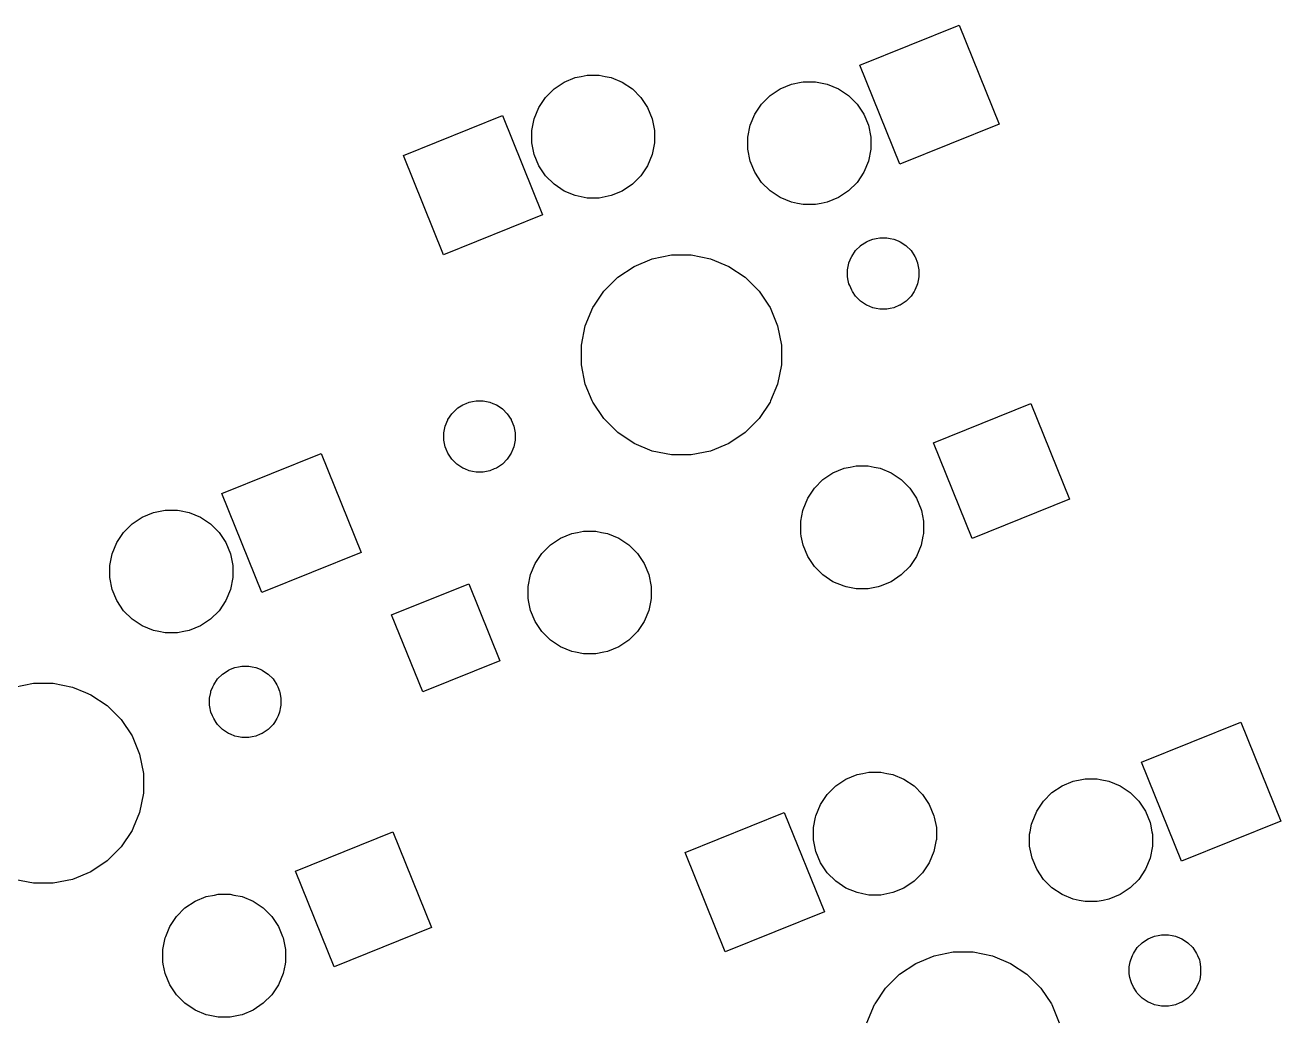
# Model space of a CAD drawing. Extents: x 0.1 to 11.1, y -13.3 to 4.6.
# Drawn here: x 9.248 to 10.497, y -8.604 to -7.614 of the extents above; entities that cross this region are included whole.
import ezdxf

# ---------------------------------------------------------------- set-up
doc = ezdxf.new("R2010")
doc.units = 0
doc.header["$MEASUREMENT"] = 0
doc.layers.add('BLACK', color=7, linetype='CONTINUOUS')

msp = doc.modelspace()

# ---------------------------------------------------------------- linework, layer by layer
at = {"layer": 'BLACK', "linetype": 'CONTINUOUS'}
for p, q in [((10.0787, -7.65378), (10.1773, -7.61393)), ((10.1773, -7.61393), (10.2172, -7.71256)), ((10.1185, -7.75241), (10.0787, -7.65378)), ((9.78448, -7.67079), (9.79559, -7.66619)), ((9.79559, -7.66619), (9.80149, -7.66502)), ((9.80149, -7.66502), (9.80739, -7.66384)), ((9.80739, -7.66384), (9.81942, -7.66384)), ((9.81942, -7.66384), (9.82531, -7.66502)), ((9.82531, -7.66502), (9.83121, -7.66619)), ((9.83121, -7.66619), (9.84233, -7.67079)), ((9.76597, -7.68598), (9.77448, -7.67748)), ((9.77448, -7.67748), (9.78448, -7.67079)), ((9.84233, -7.67079), (9.85233, -7.67748)), ((9.85233, -7.67748), (9.86083, -7.68598)), ((9.98944, -7.68404), (9.99944, -7.67736)), ((9.99944, -7.67736), (10.0106, -7.67276)), ((10.0106, -7.67276), (10.0204, -7.67079)), ((10.0204, -7.67079), (10.0224, -7.67041)), ((10.0224, -7.67041), (10.0344, -7.67041)), ((10.0344, -7.67041), (10.0363, -7.67079)), ((10.0363, -7.67079), (10.0462, -7.67276)), ((10.0462, -7.67276), (10.0573, -7.67736)), ((10.0573, -7.67736), (10.0673, -7.68404)), ((9.75929, -7.69598), (9.76597, -7.68598)), ((9.86083, -7.68598), (9.86752, -7.69598)), ((9.97425, -7.70255), (9.98093, -7.69255)), ((9.98093, -7.69255), (9.98944, -7.68404)), ((10.0673, -7.68404), (10.0758, -7.69255)), ((10.0758, -7.69255), (10.0825, -7.70255)), ((9.62461, -7.74382), (9.72324, -7.70397)), ((9.72324, -7.70397), (9.76309, -7.8026)), ((9.75469, -7.7071), (9.75929, -7.69598)), ((9.86752, -7.69598), (9.87212, -7.7071)), ((9.96965, -7.71366), (9.97425, -7.70255)), ((10.0825, -7.70255), (10.0871, -7.71366)), ((9.75234, -7.71889), (9.75469, -7.7071)), ((9.75234, -7.73092), (9.75234, -7.71889)), ((9.87212, -7.7071), (9.87446, -7.71889)), ((9.87446, -7.71889), (9.87446, -7.73092)), ((9.9673, -7.72546), (9.96965, -7.71366)), ((10.0871, -7.71366), (10.0894, -7.72546)), ((10.2172, -7.71256), (10.1185, -7.75241)), ((9.75469, -7.74272), (9.75234, -7.73092)), ((9.87446, -7.73092), (9.87212, -7.74272)), ((9.9673, -7.73749), (9.9673, -7.72546)), ((10.0894, -7.72546), (10.0894, -7.73749)), ((9.66446, -7.84245), (9.62461, -7.74382)), ((9.75929, -7.75383), (9.75469, -7.74272)), ((9.87212, -7.74272), (9.86752, -7.75383)), ((9.96965, -7.74928), (9.9673, -7.73749)), ((10.0894, -7.73749), (10.0871, -7.74928)), ((9.76597, -7.76383), (9.75929, -7.75383)), ((9.86752, -7.75383), (9.86083, -7.76383)), ((9.97425, -7.7604), (9.96965, -7.74928)), ((10.0871, -7.74928), (10.0825, -7.7604)), ((9.77448, -7.77234), (9.76597, -7.76383)), ((9.86083, -7.76383), (9.85233, -7.77234)), ((9.98093, -7.7704), (9.97425, -7.7604)), ((10.0825, -7.7604), (10.0758, -7.7704)), ((9.78448, -7.77902), (9.77448, -7.77234)), ((9.79559, -7.78362), (9.78448, -7.77902)), ((9.84233, -7.77902), (9.83121, -7.78362)), ((9.85233, -7.77234), (9.84233, -7.77902)), ((9.98944, -7.7789), (9.98093, -7.7704)), ((9.99944, -7.78559), (9.98944, -7.7789)), ((10.0673, -7.7789), (10.0573, -7.78559)), ((10.0758, -7.7704), (10.0673, -7.7789)), ((9.80149, -7.7848), (9.79559, -7.78362)), ((9.80739, -7.78597), (9.80149, -7.7848)), ((9.81942, -7.78597), (9.80739, -7.78597)), ((9.82531, -7.7848), (9.81942, -7.78597)), ((9.83121, -7.78362), (9.82531, -7.7848)), ((10.0106, -7.79019), (9.99944, -7.78559)), ((10.0165, -7.79136), (10.0106, -7.79019)), ((10.0224, -7.79254), (10.0165, -7.79136)), ((10.0344, -7.79254), (10.0224, -7.79254)), ((10.0403, -7.79136), (10.0344, -7.79254)), ((10.0462, -7.79019), (10.0403, -7.79136)), ((10.0573, -7.78559), (10.0462, -7.79019)), ((9.76309, -7.8026), (9.66446, -7.84245)), ((10.0793, -7.83338), (10.0851, -7.82952)), ((10.0851, -7.82952), (10.0873, -7.82863)), ((10.0873, -7.82863), (10.0916, -7.82684)), ((10.0916, -7.82684), (10.095, -7.82616)), ((10.095, -7.82616), (10.0984, -7.82548)), ((10.0984, -7.82548), (10.1054, -7.82548)), ((10.1054, -7.82548), (10.1088, -7.82616)), ((10.1088, -7.82616), (10.1123, -7.82684)), ((10.1123, -7.82684), (10.1166, -7.82863)), ((10.1166, -7.82863), (10.1187, -7.82952)), ((10.1187, -7.82952), (10.1245, -7.83338)), ((9.87215, -7.84648), (9.89136, -7.84265)), ((9.89136, -7.84265), (9.91095, -7.84265)), ((9.91095, -7.84265), (9.93016, -7.84648)), ((10.0705, -7.84417), (10.0743, -7.83835)), ((10.0743, -7.83835), (10.0793, -7.83341)), ((10.0743, -7.83835), (10.0743, -7.83835)), ((10.0793, -7.83341), (10.0793, -7.83338)), ((10.1245, -7.83338), (10.1246, -7.83341)), ((10.1246, -7.83341), (10.1295, -7.83835)), ((10.1295, -7.83835), (10.1295, -7.83835)), ((10.1295, -7.83835), (10.1334, -7.84417)), ((9.83776, -7.86486), (9.85405, -7.85397)), ((9.85405, -7.85397), (9.87215, -7.84648)), ((9.85405, -7.85397), (9.85405, -7.85397)), ((9.93016, -7.84648), (9.94826, -7.85397)), ((9.94826, -7.85397), (9.94826, -7.85397)), ((9.94826, -7.85397), (9.96455, -7.86486)), ((10.0664, -7.85749), (10.0677, -7.85087)), ((10.0677, -7.85087), (10.0678, -7.85063)), ((10.0678, -7.85063), (10.0704, -7.84441)), ((10.0704, -7.84441), (10.0705, -7.84417)), ((10.1334, -7.84417), (10.1335, -7.84441)), ((10.1335, -7.84441), (10.1361, -7.85063)), ((10.1361, -7.85063), (10.1361, -7.85087)), ((10.1361, -7.85087), (10.1374, -7.85749)), ((9.82391, -7.87871), (9.83776, -7.86486)), ((9.96455, -7.86486), (9.9784, -7.87871)), ((10.0664, -7.86448), (10.0664, -7.85749)), ((10.0671, -7.86791), (10.0664, -7.86448)), ((10.0678, -7.87134), (10.0671, -7.86791)), ((10.1367, -7.86791), (10.1361, -7.87134)), ((10.1374, -7.86448), (10.1367, -7.86791)), ((10.1374, -7.85749), (10.1374, -7.86448)), ((9.81456, -7.89269), (9.82391, -7.87871)), ((9.9784, -7.87871), (9.98774, -7.89269)), ((10.0685, -7.87318), (10.0678, -7.87134)), ((10.0705, -7.87781), (10.0685, -7.87318)), ((10.0712, -7.87895), (10.0705, -7.87781)), ((10.0743, -7.88362), (10.0712, -7.87895)), ((10.1326, -7.87895), (10.1295, -7.88362)), ((10.1334, -7.87781), (10.1326, -7.87895)), ((10.1353, -7.87318), (10.1334, -7.87781)), ((10.1361, -7.87134), (10.1353, -7.87318)), ((9.81302, -7.895), (9.81456, -7.89269)), ((9.98774, -7.89269), (9.98928, -7.895)), ((10.0793, -7.88857), (10.0743, -7.88362)), ((10.0851, -7.89245), (10.0793, -7.88857)), ((10.0793, -7.88857), (10.0793, -7.88857)), ((10.0857, -7.89269), (10.0851, -7.89245)), ((10.0916, -7.89513), (10.0857, -7.89269)), ((10.1182, -7.89269), (10.1123, -7.89513)), ((10.1187, -7.89245), (10.1182, -7.89269)), ((10.1246, -7.88857), (10.1187, -7.89245)), ((10.1295, -7.88362), (10.1246, -7.88857)), ((10.1246, -7.88857), (10.1246, -7.88857)), ((9.80553, -7.91309), (9.81302, -7.895)), ((9.98928, -7.895), (9.99678, -7.91309)), ((10.095, -7.89581), (10.0916, -7.89513)), ((10.0984, -7.89649), (10.095, -7.89581)), ((10.1054, -7.89649), (10.0984, -7.89649)), ((10.1088, -7.89581), (10.1054, -7.89649)), ((10.1123, -7.89513), (10.1088, -7.89581)), ((9.80171, -7.93231), (9.80553, -7.91309)), ((9.99678, -7.91309), (10.0006, -7.93231)), ((9.80171, -7.9519), (9.80171, -7.93231)), ((10.0006, -7.93231), (10.0006, -7.9519)), ((9.80553, -7.97111), (9.80171, -7.9519)), ((10.0006, -7.9519), (9.99678, -7.97111)), ((9.8124, -7.98771), (9.80553, -7.97111)), ((9.99678, -7.97111), (9.98991, -7.98771)), ((9.67885, -7.9949), (9.68357, -7.99175)), ((9.68357, -7.99175), (9.68708, -7.9903)), ((9.68708, -7.9903), (9.69003, -7.98907)), ((9.69003, -7.98907), (9.69346, -7.98839)), ((9.69346, -7.98839), (9.69689, -7.98771)), ((9.69689, -7.98771), (9.70388, -7.98771)), ((9.70388, -7.98771), (9.70731, -7.98839)), ((9.70731, -7.98839), (9.71074, -7.98907)), ((9.71074, -7.98907), (9.71369, -7.9903)), ((9.71369, -7.9903), (9.71721, -7.99175)), ((9.71721, -7.99175), (9.72192, -7.9949)), ((9.81302, -7.98921), (9.8124, -7.98771)), ((9.82391, -8.0055), (9.81302, -7.98921)), ((9.98928, -7.98921), (9.9784, -8.0055)), ((9.98991, -7.98771), (9.98928, -7.98921)), ((10.152, -8.02967), (10.2488, -7.99056)), ((10.2488, -7.99056), (10.2872, -8.08554)), ((9.66882, -8.00664), (9.66892, -8.0064)), ((9.66892, -8.0064), (9.67281, -8.00058)), ((9.67281, -8.00058), (9.67775, -7.99564)), ((9.67281, -8.00058), (9.67281, -8.00058)), ((9.67775, -7.99564), (9.67885, -7.9949)), ((9.72192, -7.9949), (9.72302, -7.99564)), ((9.72302, -7.99564), (9.72797, -8.00058)), ((9.72797, -8.00058), (9.72797, -8.00058)), ((9.72797, -8.00058), (9.73185, -8.0064)), ((9.73185, -8.0064), (9.73195, -8.00664)), ((9.83776, -8.01935), (9.82391, -8.0055)), ((9.9784, -8.0055), (9.96455, -8.01935)), ((9.66488, -8.01972), (9.6662, -8.0131)), ((9.6662, -8.0131), (9.66624, -8.01286)), ((9.66624, -8.01286), (9.66882, -8.00664)), ((9.73195, -8.00664), (9.73453, -8.01286)), ((9.73453, -8.01286), (9.73458, -8.0131)), ((9.73458, -8.0131), (9.73589, -8.01972)), ((9.66488, -8.02672), (9.66488, -8.01972)), ((9.66493, -8.02695), (9.66488, -8.02672)), ((9.66624, -8.03358), (9.66493, -8.02695)), ((9.73585, -8.02695), (9.73453, -8.03358)), ((9.73589, -8.02672), (9.73585, -8.02695)), ((9.73589, -8.01972), (9.73589, -8.02672)), ((9.85405, -8.03023), (9.83776, -8.01935)), ((9.87215, -8.03773), (9.85405, -8.03023)), ((9.85405, -8.03023), (9.85405, -8.03023)), ((9.85405, -8.03023), (9.85405, -8.03023)), ((9.94826, -8.03023), (9.93016, -8.03773)), ((9.96455, -8.01935), (9.94826, -8.03023)), ((9.94826, -8.03023), (9.94826, -8.03023)), ((9.94826, -8.03023), (9.94826, -8.03023)), ((10.1904, -8.12465), (10.152, -8.02967)), ((9.4441, -8.08001), (9.54273, -8.04016)), ((9.54273, -8.04016), (9.58258, -8.13879)), ((9.6672, -8.03588), (9.66624, -8.03358)), ((9.66892, -8.04004), (9.6672, -8.03588)), ((9.6709, -8.043), (9.66892, -8.04004)), ((9.67281, -8.04585), (9.6709, -8.043)), ((9.72987, -8.043), (9.72797, -8.04585)), ((9.73185, -8.04004), (9.72987, -8.043)), ((9.73357, -8.03588), (9.73185, -8.04004)), ((9.73453, -8.03358), (9.73357, -8.03588)), ((9.89136, -8.04155), (9.87215, -8.03773)), ((9.91095, -8.04155), (9.89136, -8.04155)), ((9.93016, -8.03773), (9.91095, -8.04155)), ((9.67775, -8.0508), (9.67281, -8.04585)), ((9.68357, -8.05468), (9.67775, -8.0508)), ((9.67775, -8.0508), (9.67775, -8.0508)), ((9.68572, -8.05558), (9.68357, -8.05468)), ((9.69003, -8.05736), (9.68572, -8.05558)), ((9.71505, -8.05558), (9.71074, -8.05736)), ((9.71721, -8.05468), (9.71505, -8.05558)), ((9.72302, -8.0508), (9.71721, -8.05468)), ((9.72797, -8.04585), (9.72302, -8.0508)), ((9.72302, -8.0508), (9.72302, -8.0508)), ((10.0519, -8.05954), (10.0631, -8.05493)), ((10.0631, -8.05493), (10.069, -8.05376)), ((10.069, -8.05376), (10.0749, -8.05259)), ((10.0749, -8.05259), (10.0869, -8.05259)), ((10.0869, -8.05259), (10.0928, -8.05376)), ((10.0928, -8.05376), (10.0987, -8.05493)), ((10.0987, -8.05493), (10.1098, -8.05954)), ((9.69346, -8.05804), (9.69003, -8.05736)), ((9.69689, -8.05873), (9.69346, -8.05804)), ((9.70388, -8.05873), (9.69689, -8.05873)), ((9.70731, -8.05804), (9.70388, -8.05873)), ((9.71074, -8.05736), (9.70731, -8.05804)), ((10.0334, -8.07473), (10.0419, -8.06622)), ((10.0419, -8.06622), (10.0519, -8.05954)), ((10.1098, -8.05954), (10.1198, -8.06622)), ((10.1198, -8.06622), (10.1283, -8.07473)), ((9.48395, -8.17864), (9.4441, -8.08001)), ((10.0268, -8.08473), (10.0334, -8.07473)), ((10.1283, -8.07473), (10.135, -8.08473)), ((10.0221, -8.09584), (10.0268, -8.08473)), ((10.135, -8.08473), (10.1396, -8.09584)), ((10.2872, -8.08554), (10.1904, -8.12465)), ((9.35487, -8.11027), (9.36487, -8.10359)), ((9.36487, -8.10359), (9.37598, -8.09899)), ((9.37598, -8.09899), (9.38585, -8.09703)), ((9.38585, -8.09703), (9.38778, -8.09664)), ((9.38778, -8.09664), (9.39981, -8.09664)), ((9.39981, -8.09664), (9.40174, -8.09703)), ((9.40174, -8.09703), (9.41161, -8.09899)), ((9.41161, -8.09899), (9.42272, -8.10359)), ((9.42272, -8.10359), (9.43272, -8.11027)), ((10.0198, -8.10764), (10.0219, -8.09703)), ((10.0219, -8.09703), (10.0221, -8.09584)), ((10.1396, -8.09584), (10.1398, -8.09703)), ((10.1398, -8.09703), (10.1419, -8.10764)), ((9.33968, -8.12878), (9.34636, -8.11878)), ((9.34636, -8.11878), (9.35487, -8.11027)), ((9.43272, -8.11027), (9.44123, -8.11878)), ((9.44123, -8.11878), (9.44791, -8.12878)), ((9.79205, -8.11984), (9.79794, -8.11867)), ((9.79794, -8.11867), (9.80384, -8.1175)), ((9.80384, -8.1175), (9.81587, -8.1175)), ((9.81587, -8.1175), (9.82177, -8.11867)), ((9.82177, -8.11867), (9.82767, -8.11984)), ((10.0198, -8.11967), (10.0198, -8.10764)), ((10.1419, -8.10764), (10.1419, -8.11967)), ((9.33508, -8.13989), (9.33968, -8.12878)), ((9.44791, -8.12878), (9.45251, -8.13989)), ((9.76243, -8.13964), (9.77093, -8.13113)), ((9.77093, -8.13113), (9.78093, -8.12445)), ((9.78093, -8.12445), (9.79205, -8.11984)), ((9.82767, -8.11984), (9.83878, -8.12445)), ((9.83878, -8.12445), (9.84878, -8.13113)), ((9.84878, -8.13113), (9.85729, -8.13964)), ((10.0204, -8.12245), (10.0198, -8.11967)), ((10.0221, -8.13146), (10.0204, -8.12245)), ((10.1414, -8.12245), (10.1396, -8.13146)), ((10.1419, -8.11967), (10.1414, -8.12245)), ((9.33274, -8.15165), (9.33508, -8.13989)), ((9.33508, -8.13989), (9.33508, -8.13989)), ((9.45251, -8.13989), (9.45251, -8.13989)), ((9.45251, -8.13989), (9.45485, -8.15165)), ((9.58258, -8.13879), (9.48395, -8.17864)), ((9.75574, -8.14964), (9.76243, -8.13964)), ((9.85729, -8.13964), (9.86397, -8.14964)), ((10.0268, -8.14257), (10.0221, -8.13146)), ((10.0334, -8.15258), (10.0268, -8.14257)), ((10.135, -8.14257), (10.1283, -8.15258)), ((10.1396, -8.13146), (10.135, -8.14257)), ((9.33273, -8.15169), (9.33274, -8.15165)), ((9.33273, -8.16372), (9.33273, -8.15169)), ((9.45485, -8.15165), (9.45486, -8.15169)), ((9.45486, -8.15169), (9.45486, -8.16372)), ((9.75114, -8.16075), (9.75574, -8.14964)), ((9.86397, -8.14964), (9.86857, -8.16075)), ((10.0419, -8.16108), (10.0334, -8.15258)), ((10.1283, -8.15258), (10.1198, -8.16108)), ((9.33508, -8.17552), (9.33273, -8.16372)), ((9.45486, -8.16372), (9.45251, -8.17552)), ((9.74879, -8.17255), (9.75114, -8.16075)), ((9.75114, -8.16075), (9.75114, -8.16075)), ((9.86857, -8.16075), (9.86857, -8.16075)), ((9.86857, -8.16075), (9.87092, -8.17255)), ((10.0519, -8.16776), (10.0419, -8.16108)), ((10.0631, -8.17237), (10.0519, -8.16776)), ((10.1098, -8.16776), (10.0987, -8.17237)), ((10.1198, -8.16108), (10.1098, -8.16776)), ((9.33968, -8.18663), (9.33508, -8.17552)), ((9.45251, -8.17552), (9.44791, -8.18663)), ((9.61285, -8.20079), (9.68958, -8.16979)), ((9.68958, -8.16979), (9.72058, -8.24652)), ((9.74879, -8.18457), (9.74879, -8.17255)), ((9.87092, -8.17255), (9.87092, -8.18457)), ((10.0651, -8.17277), (10.0631, -8.17237)), ((10.0749, -8.17471), (10.0651, -8.17277)), ((10.0869, -8.17471), (10.0749, -8.17471)), ((10.0967, -8.17277), (10.0869, -8.17471)), ((10.0987, -8.17237), (10.0967, -8.17277)), ((9.34636, -8.19663), (9.33968, -8.18663)), ((9.44791, -8.18663), (9.44123, -8.19663)), ((9.74948, -8.18801), (9.74879, -8.18457)), ((9.75114, -8.19637), (9.74948, -8.18801)), ((9.87024, -8.18801), (9.86857, -8.19637)), ((9.87092, -8.18457), (9.87024, -8.18801)), ((9.35487, -8.20514), (9.34636, -8.19663)), ((9.36487, -8.21182), (9.35487, -8.20514)), ((9.43272, -8.20514), (9.42272, -8.21182)), ((9.44123, -8.19663), (9.43272, -8.20514)), ((9.64385, -8.27752), (9.61285, -8.20079)), ((9.75574, -8.20748), (9.75114, -8.19637)), ((9.86857, -8.19637), (9.86397, -8.20748)), ((9.37598, -8.21642), (9.36487, -8.21182)), ((9.38134, -8.21749), (9.37598, -8.21642)), ((9.38778, -8.21877), (9.38134, -8.21749)), ((9.39981, -8.21877), (9.38778, -8.21877)), ((9.40625, -8.21749), (9.39981, -8.21877)), ((9.41161, -8.21642), (9.40625, -8.21749)), ((9.42272, -8.21182), (9.41161, -8.21642)), ((9.76243, -8.21749), (9.75574, -8.20748)), ((9.77093, -8.22599), (9.76243, -8.21749)), ((9.85729, -8.21749), (9.84878, -8.22599)), ((9.86397, -8.20748), (9.85729, -8.21749)), ((9.78093, -8.23267), (9.77093, -8.22599)), ((9.84878, -8.22599), (9.83878, -8.23267)), ((9.79205, -8.23728), (9.78093, -8.23267)), ((9.79573, -8.23801), (9.79205, -8.23728)), ((9.80384, -8.23962), (9.79573, -8.23801)), ((9.81587, -8.23962), (9.80384, -8.23962)), ((9.82398, -8.23801), (9.81587, -8.23962)), ((9.82767, -8.23728), (9.82398, -8.23801)), ((9.83878, -8.23267), (9.82767, -8.23728)), ((9.44718, -8.25799), (9.45053, -8.25575)), ((9.45053, -8.25575), (9.4527, -8.25485)), ((9.4527, -8.25485), (9.457, -8.25307)), ((9.457, -8.25307), (9.46043, -8.25239)), ((9.46043, -8.25239), (9.46386, -8.25171)), ((9.46386, -8.25171), (9.47085, -8.25171)), ((9.47085, -8.25171), (9.47428, -8.25239)), ((9.47428, -8.25239), (9.47771, -8.25307)), ((9.47771, -8.25307), (9.48201, -8.25485)), ((9.48201, -8.25485), (9.48417, -8.25575)), ((9.48417, -8.25575), (9.48753, -8.25799)), ((9.72058, -8.24652), (9.64385, -8.27752)), ((9.43589, -8.2704), (9.43977, -8.26458)), ((9.43977, -8.26458), (9.44472, -8.25964)), ((9.43977, -8.26458), (9.43977, -8.26458)), ((9.44472, -8.25964), (9.44718, -8.25799)), ((9.48753, -8.25799), (9.48999, -8.25964)), ((9.48999, -8.25964), (9.49493, -8.26458)), ((9.49493, -8.26458), (9.49493, -8.26458)), ((9.49493, -8.26458), (9.49882, -8.2704)), ((9.23758, -8.27271), (9.25679, -8.26888)), ((9.25679, -8.26888), (9.27638, -8.26888)), ((9.27638, -8.26888), (9.29559, -8.27271)), ((9.29559, -8.27271), (9.30838, -8.278)), ((9.30838, -8.278), (9.31369, -8.2802)), ((9.31369, -8.2802), (9.32998, -8.29109)), ((9.43184, -8.28372), (9.43298, -8.278)), ((9.43298, -8.278), (9.43321, -8.27686)), ((9.43321, -8.27686), (9.43499, -8.27255)), ((9.43499, -8.27255), (9.43589, -8.2704)), ((9.49882, -8.2704), (9.49971, -8.27255)), ((9.49971, -8.27255), (9.5015, -8.27686)), ((9.5015, -8.27686), (9.50172, -8.278)), ((9.50172, -8.278), (9.50286, -8.28372)), ((9.32998, -8.29109), (9.34383, -8.30494)), ((9.43184, -8.29071), (9.43184, -8.28372)), ((9.43219, -8.29243), (9.43184, -8.29071)), ((9.43321, -8.29757), (9.43219, -8.29243)), ((9.50252, -8.29243), (9.5015, -8.29757)), ((9.50286, -8.29071), (9.50252, -8.29243)), ((9.50286, -8.28372), (9.50286, -8.29071)), ((9.34383, -8.30494), (9.35471, -8.32123)), ((9.4347, -8.30117), (9.43321, -8.29757)), ((9.43589, -8.30404), (9.4347, -8.30117)), ((9.43844, -8.30785), (9.43589, -8.30404)), ((9.49882, -8.30404), (9.49627, -8.30785)), ((9.50001, -8.30117), (9.49882, -8.30404)), ((9.5015, -8.29757), (9.50001, -8.30117)), ((9.43977, -8.30985), (9.43844, -8.30785)), ((9.44472, -8.3148), (9.43977, -8.30985)), ((9.45053, -8.31868), (9.44472, -8.3148)), ((9.44472, -8.3148), (9.44472, -8.3148)), ((9.45269, -8.31958), (9.45053, -8.31868)), ((9.48417, -8.31868), (9.48202, -8.31958)), ((9.48999, -8.3148), (9.48417, -8.31868)), ((9.49493, -8.30985), (9.48999, -8.3148)), ((9.48999, -8.3148), (9.48999, -8.3148)), ((9.49627, -8.30785), (9.49493, -8.30985)), ((10.3589, -8.34734), (10.4575, -8.30749)), ((10.4575, -8.30749), (10.4974, -8.40613)), ((9.35471, -8.32123), (9.35471, -8.32123)), ((9.35471, -8.32123), (9.36221, -8.33933)), ((9.457, -8.32136), (9.45269, -8.31958)), ((9.46043, -8.32204), (9.457, -8.32136)), ((9.46386, -8.32273), (9.46043, -8.32204)), ((9.47085, -8.32273), (9.46386, -8.32273)), ((9.47428, -8.32204), (9.47085, -8.32273)), ((9.47771, -8.32136), (9.47428, -8.32204)), ((9.48202, -8.31958), (9.47771, -8.32136)), ((9.36221, -8.33933), (9.36603, -8.35854)), ((10.3987, -8.44598), (10.3589, -8.34734)), ((9.36603, -8.35854), (9.36603, -8.37813)), ((10.0547, -8.37104), (10.0647, -8.36436)), ((10.0647, -8.36436), (10.0758, -8.35975)), ((10.0758, -8.35975), (10.0817, -8.35858)), ((10.0817, -8.35858), (10.0876, -8.35741)), ((10.0876, -8.35741), (10.0996, -8.35741)), ((10.0996, -8.35741), (10.1055, -8.35858)), ((10.1055, -8.35858), (10.1114, -8.35975)), ((10.1114, -8.35975), (10.1225, -8.36436)), ((10.1225, -8.36436), (10.1325, -8.37104)), ((10.2797, -8.37092), (10.2908, -8.36632)), ((10.2908, -8.36632), (10.2994, -8.36459)), ((10.2994, -8.36459), (10.3026, -8.36397)), ((10.3026, -8.36397), (10.3146, -8.36397)), ((10.3146, -8.36397), (10.3177, -8.36459)), ((10.3177, -8.36459), (10.3264, -8.36632)), ((10.3264, -8.36632), (10.3375, -8.37092)), ((9.36603, -8.37813), (9.36221, -8.39734)), ((10.0395, -8.38955), (10.0462, -8.37955)), ((10.0462, -8.37955), (10.0547, -8.37104)), ((10.1325, -8.37104), (10.141, -8.37955)), ((10.141, -8.37955), (10.1477, -8.38955)), ((10.2612, -8.38611), (10.2697, -8.37761)), ((10.2697, -8.37761), (10.2797, -8.37092)), ((10.3375, -8.37092), (10.3475, -8.37761)), ((10.3475, -8.37761), (10.356, -8.38611)), ((10.0349, -8.40066), (10.0395, -8.38955)), ((10.1477, -8.38955), (10.1523, -8.40066)), ((10.2545, -8.39611), (10.2612, -8.38611)), ((10.356, -8.38611), (10.3627, -8.39611)), ((9.36221, -8.39734), (9.35583, -8.41274)), ((9.90483, -8.43738), (10.0035, -8.39753)), ((10.0035, -8.39753), (10.0433, -8.49616)), ((10.0326, -8.41246), (10.0346, -8.40198)), ((10.0346, -8.40198), (10.0349, -8.40066)), ((10.1523, -8.40066), (10.1526, -8.40198)), ((10.1526, -8.40198), (10.1547, -8.41246)), ((10.2499, -8.40722), (10.2545, -8.39611)), ((10.3627, -8.39611), (10.3673, -8.40722)), ((10.4974, -8.40613), (10.3987, -8.44598)), ((9.35471, -8.41544), (9.34383, -8.43173)), ((9.35583, -8.41274), (9.35471, -8.41544)), ((9.51742, -8.4559), (9.61422, -8.41679)), ((9.61422, -8.41679), (9.6526, -8.51177)), ((10.0326, -8.42448), (10.0326, -8.41246)), ((10.1547, -8.41246), (10.1547, -8.42448)), ((10.2475, -8.41902), (10.248, -8.41679)), ((10.248, -8.41679), (10.2495, -8.40914)), ((10.2495, -8.40914), (10.2499, -8.40722)), ((10.3673, -8.40722), (10.3677, -8.40914)), ((10.3677, -8.40914), (10.3692, -8.41679)), ((10.3692, -8.41679), (10.3696, -8.41902)), ((10.0326, -8.42472), (10.0326, -8.42448)), ((10.0349, -8.43628), (10.0326, -8.42472)), ((10.1546, -8.42472), (10.1523, -8.43628)), ((10.1547, -8.42448), (10.1546, -8.42472)), ((10.2475, -8.43105), (10.2475, -8.41902)), ((10.2499, -8.44285), (10.2475, -8.43105)), ((10.3696, -8.43105), (10.3673, -8.44285)), ((10.3696, -8.41902), (10.3696, -8.43105)), ((9.34383, -8.43173), (9.32998, -8.44558)), ((9.94468, -8.53601), (9.90483, -8.43738)), ((10.0395, -8.44739), (10.0349, -8.43628)), ((10.1523, -8.43628), (10.1477, -8.44739)), ((10.2545, -8.45396), (10.2499, -8.44285)), ((10.3673, -8.44285), (10.3627, -8.45396)), ((9.32998, -8.44558), (9.31369, -8.45646)), ((9.55579, -8.55089), (9.51742, -8.4559)), ((10.0462, -8.4574), (10.0395, -8.44739)), ((10.1477, -8.44739), (10.141, -8.4574)), ((10.2612, -8.46396), (10.2545, -8.45396)), ((10.3627, -8.45396), (10.356, -8.46396)), ((9.25679, -8.46778), (9.23758, -8.46396)), ((9.27638, -8.46778), (9.25679, -8.46778)), ((9.29559, -8.46396), (9.27638, -8.46778)), ((9.31369, -8.45646), (9.29559, -8.46396)), ((9.31369, -8.45646), (9.31369, -8.45646)), ((9.31369, -8.45646), (9.31369, -8.45646)), ((10.0547, -8.4659), (10.0462, -8.4574)), ((10.0647, -8.47258), (10.0547, -8.4659)), ((10.1325, -8.4659), (10.1225, -8.47258)), ((10.141, -8.4574), (10.1325, -8.4659)), ((10.2697, -8.47247), (10.2612, -8.46396)), ((10.356, -8.46396), (10.3475, -8.47247)), ((9.42848, -8.48117), (9.43669, -8.47953)), ((9.43669, -8.47953), (9.44028, -8.47882)), ((9.44028, -8.47882), (9.45231, -8.47882)), ((9.45231, -8.47882), (9.4559, -8.47953)), ((9.4559, -8.47953), (9.46411, -8.48117)), ((10.0758, -8.47719), (10.0647, -8.47258)), ((10.0817, -8.47836), (10.0758, -8.47719)), ((10.0876, -8.47953), (10.0817, -8.47836)), ((10.0996, -8.47953), (10.0876, -8.47953)), ((10.1055, -8.47836), (10.0996, -8.47953)), ((10.1114, -8.47719), (10.1055, -8.47836)), ((10.1225, -8.47258), (10.1114, -8.47719)), ((10.2797, -8.47915), (10.2697, -8.47247)), ((10.2908, -8.48375), (10.2797, -8.47915)), ((10.3375, -8.47915), (10.3264, -8.48375)), ((10.3475, -8.47247), (10.3375, -8.47915)), ((9.39886, -8.50096), (9.40737, -8.49245)), ((9.40737, -8.49245), (9.41737, -8.48577)), ((9.41737, -8.48577), (9.42848, -8.48117)), ((9.46411, -8.48117), (9.47522, -8.48577)), ((9.47522, -8.48577), (9.48522, -8.49245)), ((9.48522, -8.49245), (9.49373, -8.50096)), ((10.2967, -8.48493), (10.2908, -8.48375)), ((10.3026, -8.4861), (10.2967, -8.48493)), ((10.3146, -8.4861), (10.3026, -8.4861)), ((10.3205, -8.48493), (10.3146, -8.4861)), ((10.3264, -8.48375), (10.3205, -8.48493)), ((9.39218, -8.51096), (9.39886, -8.50096)), ((9.49373, -8.50096), (9.50041, -8.51096)), ((10.0433, -8.49616), (9.94468, -8.53601)), ((9.38816, -8.52067), (9.39218, -8.51096)), ((9.50041, -8.51096), (9.50443, -8.52067)), ((9.6526, -8.51177), (9.55579, -8.55089)), ((9.38523, -8.53387), (9.38758, -8.52207)), ((9.38758, -8.52207), (9.38816, -8.52067)), ((9.50443, -8.52067), (9.50501, -8.52207)), ((9.50501, -8.52207), (9.50736, -8.53387)), ((10.3546, -8.53191), (10.3595, -8.52697)), ((10.3595, -8.52697), (10.3617, -8.52551)), ((10.3617, -8.52551), (10.3653, -8.52308)), ((10.3653, -8.52308), (10.3678, -8.52207)), ((10.3678, -8.52207), (10.3718, -8.52041)), ((10.3718, -8.52041), (10.3752, -8.51972)), ((10.3752, -8.51972), (10.3786, -8.51904)), ((10.3786, -8.51904), (10.3856, -8.51904)), ((10.3856, -8.51904), (10.3891, -8.51972)), ((10.3891, -8.51972), (10.3925, -8.52041)), ((10.3925, -8.52041), (10.3965, -8.52207)), ((10.3965, -8.52207), (10.399, -8.52308)), ((10.399, -8.52308), (10.4026, -8.52551)), ((10.4026, -8.52551), (10.4048, -8.52697)), ((10.4048, -8.52697), (10.4097, -8.53191)), ((9.38523, -8.5459), (9.38523, -8.53387)), ((9.50736, -8.53387), (9.50736, -8.5459)), ((10.1343, -8.54753), (10.1524, -8.54004)), ((10.1524, -8.54004), (10.1716, -8.53622)), ((10.1716, -8.53622), (10.1912, -8.53622)), ((10.1912, -8.53622), (10.2104, -8.54004)), ((10.2104, -8.54004), (10.2285, -8.54753)), ((10.348, -8.54419), (10.3498, -8.53975)), ((10.3498, -8.53975), (10.3507, -8.53773)), ((10.3507, -8.53773), (10.3546, -8.53191)), ((10.3546, -8.53191), (10.3546, -8.53191)), ((10.4097, -8.53191), (10.4097, -8.53191)), ((10.4097, -8.53191), (10.4136, -8.53773)), ((10.4136, -8.53773), (10.4144, -8.53975)), ((10.4144, -8.53975), (10.4163, -8.54419)), ((9.3857, -8.54826), (9.38523, -8.5459)), ((9.38758, -8.55769), (9.3857, -8.54826)), ((9.50689, -8.54826), (9.50501, -8.55769)), ((9.50736, -8.5459), (9.50689, -8.54826)), ((10.118, -8.55842), (10.1343, -8.54753)), ((10.1343, -8.54753), (10.1343, -8.54753)), ((10.2285, -8.54753), (10.2285, -8.54753)), ((10.2285, -8.54753), (10.2448, -8.55842)), ((10.3466, -8.55105), (10.3476, -8.54607)), ((10.3466, -8.55805), (10.3466, -8.55105)), ((10.3476, -8.54607), (10.348, -8.54419)), ((10.4163, -8.54419), (10.4167, -8.54607)), ((10.4167, -8.54607), (10.4176, -8.55105)), ((10.4176, -8.55105), (10.4176, -8.55805)), ((9.39218, -8.56881), (9.38758, -8.55769)), ((9.50501, -8.55769), (9.50041, -8.56881)), ((10.1041, -8.57227), (10.118, -8.55842)), ((10.2448, -8.55842), (10.2586, -8.57227)), ((10.3473, -8.56148), (10.3466, -8.55805)), ((10.348, -8.56491), (10.3473, -8.56148)), ((10.3488, -8.56693), (10.348, -8.56491)), ((10.3507, -8.57137), (10.3488, -8.56693)), ((10.4154, -8.56693), (10.4136, -8.57137)), ((10.4163, -8.56491), (10.4154, -8.56693)), ((10.417, -8.56148), (10.4163, -8.56491)), ((10.4176, -8.55805), (10.417, -8.56148)), ((9.39886, -8.57881), (9.39218, -8.56881)), ((9.40737, -8.58731), (9.39886, -8.57881)), ((9.49373, -8.57881), (9.48522, -8.58731)), ((9.50041, -8.56881), (9.49373, -8.57881)), ((10.0937, -8.58789), (10.1041, -8.57227)), ((10.2586, -8.57227), (10.2691, -8.58789)), ((10.3537, -8.57587), (10.3507, -8.57137)), ((10.3546, -8.57718), (10.3537, -8.57587)), ((10.3595, -8.58213), (10.3546, -8.57718)), ((10.4097, -8.57718), (10.4048, -8.58213)), ((10.4106, -8.57587), (10.4097, -8.57718)), ((10.4136, -8.57137), (10.4106, -8.57587)), ((9.41737, -8.59399), (9.40737, -8.58731)), ((9.48522, -8.58731), (9.47522, -8.59399)), ((10.0857, -8.60666), (10.0932, -8.58856)), ((10.0932, -8.58856), (10.0937, -8.58789)), ((10.2691, -8.58789), (10.2695, -8.58856)), ((10.2695, -8.58856), (10.277, -8.60666)), ((10.3653, -8.58602), (10.3595, -8.58213)), ((10.3595, -8.58213), (10.3595, -8.58213)), ((10.3675, -8.58691), (10.3653, -8.58602)), ((10.3718, -8.58869), (10.3675, -8.58691)), ((10.3752, -8.58938), (10.3718, -8.58869)), ((10.3786, -8.59006), (10.3752, -8.58938)), ((10.3856, -8.59006), (10.3786, -8.59006)), ((10.3891, -8.58938), (10.3856, -8.59006)), ((10.3925, -8.58869), (10.3891, -8.58938)), ((10.3968, -8.58691), (10.3925, -8.58869)), ((10.399, -8.58602), (10.3968, -8.58691)), ((10.4048, -8.58213), (10.399, -8.58602)), ((10.4048, -8.58213), (10.4048, -8.58213)), ((9.42848, -8.5986), (9.41737, -8.59399)), ((9.4305, -8.599), (9.42848, -8.5986)), ((9.44028, -8.60094), (9.4305, -8.599)), ((9.45231, -8.60094), (9.44028, -8.60094)), ((9.46209, -8.599), (9.45231, -8.60094)), ((9.46411, -8.5986), (9.46209, -8.599)), ((9.47522, -8.59399), (9.46411, -8.5986))]:
    msp.add_line(p, q, dxfattribs=at)

doc.saveas('drawing.dxf')
